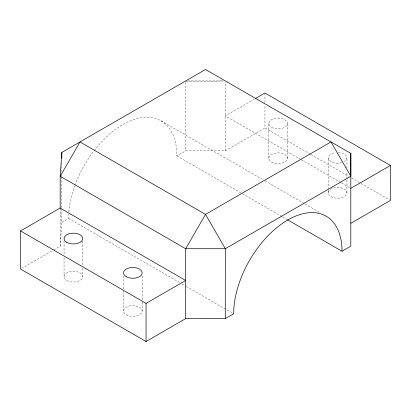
<?xml version="1.0" encoding="UTF-8"?>
<svg xmlns="http://www.w3.org/2000/svg" width="411" height="411" viewBox="0 0 411 411"><rect width="100%" height="100%" fill="white"/><g stroke="black" fill="none" stroke-linecap="round" stroke-linejoin="round"><path stroke-width="0.31" stroke-dasharray="2.06 1.54" d="M94.098 150.626A76.6 44.224 -60 0 1 149.029 117.32A76.6 44.224 -60 0 1 176.9 155.908L185.685 150.837L225.315 150.837L225.32 82.195M310.485 154.248L264.951 127.96L264.951 105.077M264.951 102.534L264.951 94.273M268.82 158.276L268.82 123.511M287.5 158.276L287.5 123.511M328.266 192.79L328.266 190.247M328.266 189.61L328.266 157.829M346.946 192.79L346.946 179.443M346.946 178.806L346.946 171.813M346.946 168.001L346.946 157.829M53.579 249.991L60.181 246.179L61.835 222.341L61.835 208.87M254.491 99.041L225.315 115.881L300.837 159.483M61.835 222.341L68.57 218.452A76.6 44.224 -60 0 1 68.688 214.311M21.649 268.424L53.024 250.309M225.315 150.837L264.951 127.96M185.942 81.835L223.414 80.967M187.601 80.926L223.399 80.926M311.04 154.567L348.8 176.37M351.575 177.973L360.457 183.106M361.017 183.424L389.335 199.777M301.397 159.802L340.822 182.566M341.377 182.885L350.819 188.336M161.035 120.839L264.432 180.537M264.987 180.855L304.459 203.645M305.013 203.964L320.02 212.631M176.9 155.908L241.94 193.458M242.495 193.776L281.967 216.566M282.521 216.885L286.97 219.453M68.57 218.452L179.751 282.64M181.975 283.924L185.864 286.169M186.419 286.493L233.674 313.768M185.685 82.205L185.685 150.837M142.18 276.048L142.18 301.474M142.18 302.111L142.18 311.009M123.5 276.048L123.5 290.669M123.5 291.301L123.5 311.009M82.734 241.093L82.734 265.881M82.734 268.424L82.734 276.685M64.054 241.093L64.054 255.077M64.054 257.615L64.054 276.685M61.835 162.694L61.835 171.67M61.835 174.881L61.835 176.16M61.835 176.802L61.835 208.233M60.181 208.038L60.181 246.179M338.217 152.445A9.34 5.394 0 0 1 346.35 155.928A9.34 5.394 0 0 1 344.213 161.641M341.741 162.664A9.34 5.394 0 0 1 328.867 159.73A9.34 5.394 0 0 1 335.191 152.62M68.858 211.876A76.6 44.224 -60 0 1 74.699 186.019M74.92 185.412A76.6 44.224 -60 0 1 93.713 151.13M271.553 127.323A9.34 5.394 0 0 0 287.186 124.903A9.34 5.394 0 0 0 275.745 118.301A9.34 5.394 0 0 0 271.553 127.323M126.234 314.821A9.34 5.394 0 0 0 141.862 312.401A9.34 5.394 0 0 0 130.421 305.799A9.34 5.394 0 0 0 126.234 314.821M66.788 280.497A9.34 5.394 0 0 0 82.416 278.083A9.34 5.394 0 0 0 70.975 271.476A9.34 5.394 0 0 0 66.788 280.497M330.999 196.602A9.34 5.394 0 0 0 346.627 194.187A9.34 5.394 0 0 0 335.186 187.58A9.34 5.394 0 0 0 330.999 196.602M271.553 162.088A9.34 5.394 0 0 0 287.181 159.674A9.34 5.394 0 0 0 275.74 153.067A9.34 5.394 0 0 0 271.553 162.088"/><path stroke-width="0.62" d="M225.259 318.628L225.32 248.722L205.5 214.398L80.001 141.944L60.181 176.262L60.181 208.038L185.685 280.497L146.054 303.38L20.55 230.92L20.55 269.056L146.054 341.515L185.685 318.633L225.259 318.628L233.674 313.768A76.6 44.224 -60 0 1 287.839 219.957A76.6 44.224 -60 0 1 342.003 251.229L350.804 246.168L350.819 153.385L205.5 69.485L61.835 152.43L60.181 176.262L185.685 248.722L225.32 248.722L350.819 176.262L350.819 153.385M255.591 98.404L264.951 93.004L390.45 165.458L390.445 200.414L350.814 223.296M20.55 230.92L60.181 208.038M350.819 188.336L390.45 165.458M287.525 219.777L342.003 251.229M350.819 176.262L331.004 141.944L205.5 214.398L185.685 248.722L185.685 318.633M146.054 303.38L146.054 341.515M61.835 152.43L61.835 158.204M66.788 242.362A9.34 5.394 0 0 0 82.416 239.947A9.34 5.394 0 0 0 70.975 233.34A9.34 5.394 0 0 0 66.788 242.362M126.234 276.685A9.34 5.394 0 0 0 141.862 274.265A9.34 5.394 0 0 0 130.421 267.659A9.34 5.394 0 0 0 126.234 276.685"/></g></svg>
